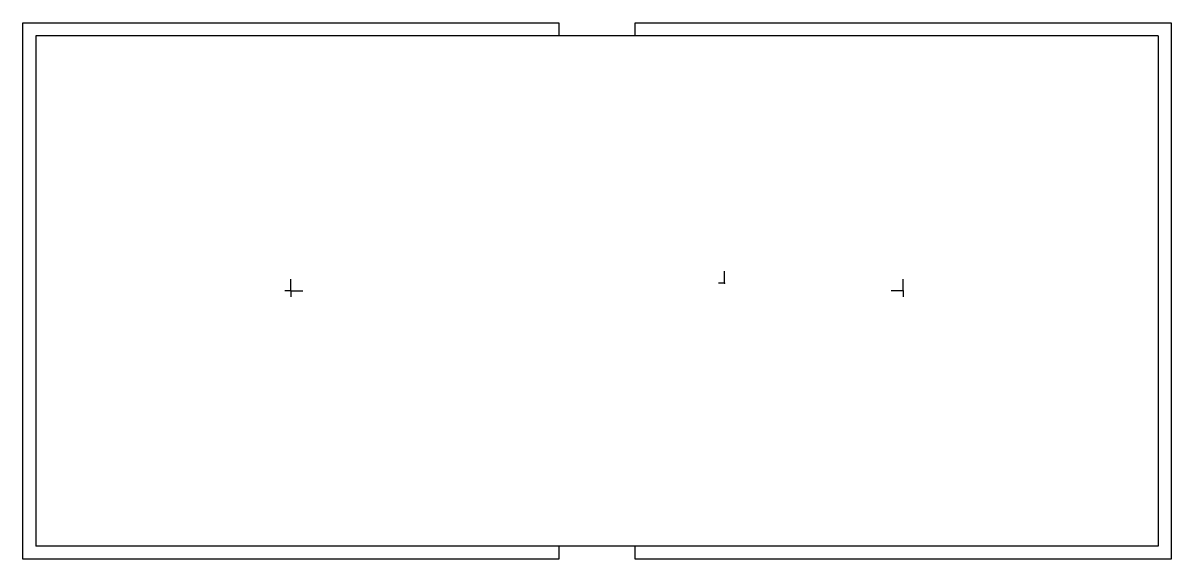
# Paper-space layout '_Back' of a CAD drawing. Header units: inches. Extents: x -27.5 to 17.5, y -10.8 to 10.2.
import ezdxf

# ---------------------------------------------------------------- set-up
doc = ezdxf.new("R2010")
doc.units = ezdxf.units.IN
doc.header["$MEASUREMENT"] = 0
doc.header["$PDSIZE"] = -1

psp = doc.layouts.new('_Back')

# ---------------------------------------------------------------- linework, layer by layer
at = {"color": 7, "linetype": 'Continuous', "lineweight": 25}
for p, q in [((-27.5, 10.193), (-6.5, 10.193)), ((-27.5, -10.807), (-27.5, 10.193)), ((-6.5, 10.193), (-6.5, 9.693)), ((-3.5, 9.693), (-3.5, 10.193)), ((-3.5, 10.193), (17.5, 10.193)), ((17.5, 10.193), (17.5, -10.807)), ((-27, 9.693), (-27, -10.307)), ((17, 9.693), (-27, 9.693)), ((17, 9.693), (17, -10.307)), ((17, -10.307), (-27, -10.307)), ((-6.5, -10.307), (-6.5, -10.807)), ((-3.5, -10.807), (-3.5, -10.307)), ((-6.5, -10.807), (-27.5, -10.807)), ((17.5, -10.807), (-3.5, -10.807))]:
    psp.add_line(p, q, dxfattribs=at)
at = {"color": 7, "linetype": 'Continuous'}
for p, q in [((0, 0), (0, 0.469)), ((-17, -0.307), (-17, 0.162)), ((-17, -0.307), (-17, 0.162)), ((-17, -0.307), (-17, 0.162)), ((-17, -0.307), (-17, 0.162)), ((0, 0), (-0.235, 0)), ((7, -0.307), (7, 0.162)), ((-17, -0.307), (-17.235, -0.307)), ((-17, -0.307), (-17.235, -0.307)), ((-17, -0.307), (-16.765, -0.307)), ((-17, -0.307), (-17, -0.542)), ((-17, -0.307), (-16.531, -0.307)), ((-17, -0.307), (-16.765, -0.307)), ((7, -0.307), (6.531, -0.307)), ((7, -0.307), (6.765, -0.307)), ((7, -0.307), (7, -0.542))]:
    psp.add_line(p, q, dxfattribs=at)
for p in [(0, 0), (-17, -0.307), (-17, -0.307), (-17, -0.307), (-17, -0.307), (-17, -0.307), (7, -0.307), (7, -0.307)]:
    psp.add_point(p, dxfattribs=at)

doc.saveas('drawing.dxf')
